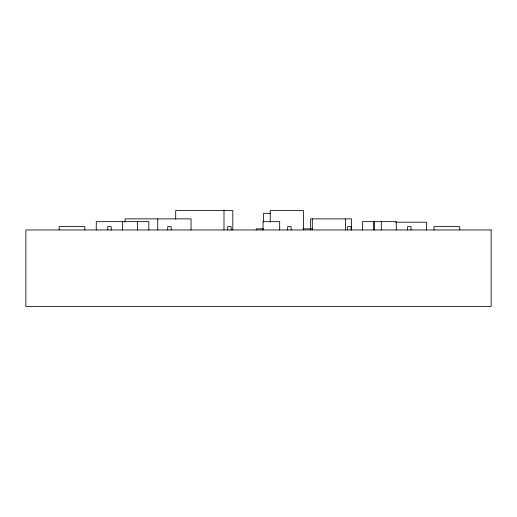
<?xml version="1.0" encoding="UTF-8"?>
<svg xmlns="http://www.w3.org/2000/svg" width="517" height="517" viewBox="0 0 517 517"><rect width="100%" height="100%" fill="white"/><g stroke="black" fill="none" stroke-linecap="round" stroke-linejoin="round"><path stroke-width="0.78" d="M270.772 213.334L263.631 213.334L263.631 222.045M395.44 222.2L426.506 222.2L426.506 229.962M263.483 228.85L256.245 228.85L256.245 229.962M302.859 228.85L312.507 228.85M459.716 229.962L459.716 226.633L433.996 226.633L433.996 229.962M411.015 229.962L411.015 226.633L407.603 226.633L407.603 229.962M396.274 229.962L396.274 221.651L362.398 221.651L362.398 229.962M381.288 221.651L381.288 229.962M374.062 221.651L374.062 229.962M373.933 222.2L373.933 229.962M351.495 229.962L351.495 218.878L310.639 218.878L310.639 229.167M351.049 229.962L351.049 226.633L347.637 226.633L347.637 229.962M345.621 218.878L345.621 229.962M312.307 218.878L312.307 229.962M303.544 229.962L303.544 210.568L270.236 210.568L270.236 222.2M291.097 229.962L291.097 226.633L287.678 226.633L287.678 229.962M279.678 229.962L279.678 221.651L263.024 221.651L263.024 229.962M232.799 229.962L232.799 210.568L175.696 210.568L175.696 219.098M231.138 229.962L231.138 226.633L227.719 226.633L227.719 229.962M223.997 210.568L223.997 229.962M191.057 229.962L191.057 218.878L125.127 218.878L125.127 222.045M171.179 229.962L171.179 226.633L167.76 226.633L167.76 229.962M157.75 218.878L157.75 229.962M148.825 229.962L148.825 221.651L96.259 221.651L96.259 229.962M137.541 221.651L137.541 229.962M122.555 221.651L122.555 229.962M111.22 229.962L111.22 226.633L107.807 226.633L107.807 229.962M84.814 229.962L84.814 226.633L59.1 226.633L59.1 229.962M491.15 229.962L25.85 229.962L25.85 306.432L491.15 306.432L491.15 229.962"/></g></svg>
